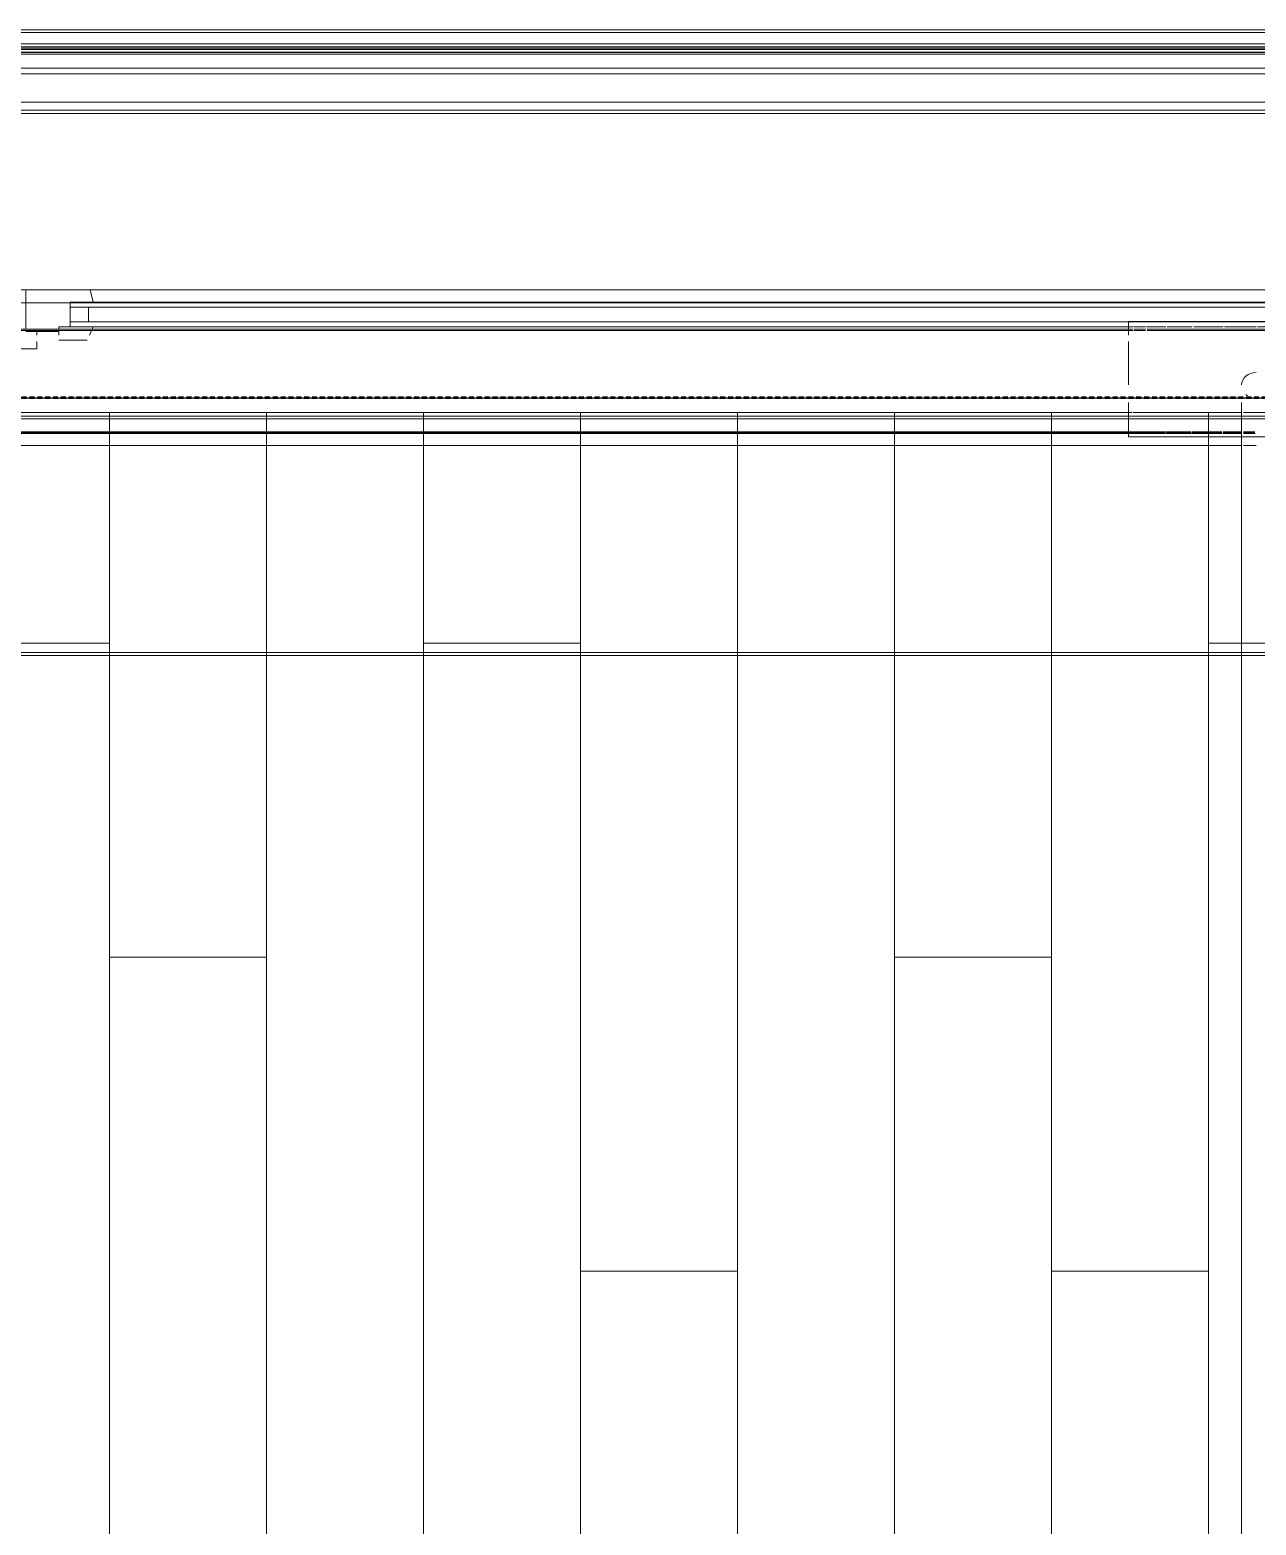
# Model space of a CAD drawing. Header units: inches. Extents: x -4218 to -1830, y 9757 to 12359.
# Drawn here: x -2712.84 to -2681.6, y 9951.48 to 9989.56 of the extents above; entities that cross this region are included whole.
import ezdxf

# ---------------------------------------------------------------- set-up
doc = ezdxf.new("R2010")
doc.units = ezdxf.units.IN
doc.header["$MEASUREMENT"] = 0
doc.linetypes.add('Dash 1_16_', pattern=[0.125, 0.0625, -0.0625])
for name, color, linetype, lineweight in [('A-FLOR-PATT-1', 9, 'Continuous', 9), ('A-GLAZ-1', 151, 'Continuous', 9), ('A-GLAZ-2', 151, 'Continuous', 20), ('A-ROOF-1', 253, 'Dash 1_16_', 9), ('A-WALL-1', 113, 'Continuous', 9), ('C-PROP-LINE-1', 91, 'Dash 1_16_', 50)]:
    doc.layers.add(name, color=color, linetype=linetype, lineweight=lineweight)

# ---------------------------------------------------------------- blocks, each defined once
blk = doc.blocks.new('Basic Wall _ EXT - FIBER CEMENT - LARGE - ___-2162463-BACKGROUND - ROOF PLAN')
at = {"layer": 'A-WALL-1'}
for p, q in [((-2781.84, 9981.939), (-2684.839, 9981.939)), ((-2684.839, 9981.939), (-2781.84, 9981.939)), ((-2684.838, 9981.908), (-2781.84, 9981.908)), ((-2684.838, 9981.908), (-2781.84, 9981.908)), ((-2684.839, 9981.939), (-2684.736, 9981.939)), ((-2684.736, 9981.939), (-2684.839, 9981.939)), ((-2684.736, 9981.908), (-2684.838, 9981.908)), ((-2684.736, 9981.908), (-2684.838, 9981.908)), ((-2684.714, 9981.939), (-2684.411, 9981.939)), ((-2684.411, 9981.939), (-2684.714, 9981.939)), ((-2684.411, 9981.908), (-2684.711, 9981.908)), ((-2684.411, 9981.908), (-2684.711, 9981.908)), ((-2684.377, 9981.939), (-2679.299, 9981.939)), ((-2679.299, 9981.939), (-2684.377, 9981.939)), ((-2679.299, 9981.908), (-2684.372, 9981.908)), ((-2679.299, 9981.908), (-2684.372, 9981.908)), ((-2684.847, 9979.322), (-2781.845, 9979.322)), ((-2684.847, 9979.314), (-2781.845, 9979.314)), ((-2684.847, 9979.314), (-2781.845, 9979.314)), ((-2684.847, 9979.298), (-2781.844, 9979.298)), ((-2684.847, 9979.283), (-2781.844, 9979.283)), ((-2684.847, 9979.283), (-2781.844, 9979.283)), ((-2684.741, 9979.322), (-2684.847, 9979.322)), ((-2684.74, 9979.314), (-2684.847, 9979.314)), ((-2684.74, 9979.314), (-2684.847, 9979.314)), ((-2684.74, 9979.298), (-2684.847, 9979.298)), ((-2684.739, 9979.283), (-2684.847, 9979.283)), ((-2684.739, 9979.283), (-2684.847, 9979.283)), ((-2684.425, 9979.322), (-2684.736, 9979.322)), ((-2684.424, 9979.314), (-2684.736, 9979.314)), ((-2684.424, 9979.314), (-2684.736, 9979.314)), ((-2684.422, 9979.298), (-2684.736, 9979.298)), ((-2684.421, 9979.283), (-2684.736, 9979.283)), ((-2684.421, 9979.283), (-2684.736, 9979.283)), ((-2683.917, 9979.322), (-2684.411, 9979.322)), ((-2683.916, 9979.314), (-2684.411, 9979.314)), ((-2683.916, 9979.314), (-2684.411, 9979.314)), ((-2683.913, 9979.298), (-2684.411, 9979.298)), ((-2683.91, 9979.283), (-2684.411, 9979.283)), ((-2683.91, 9979.283), (-2684.411, 9979.283)), ((-2683.25, 9979.322), (-2683.895, 9979.322)), ((-2683.249, 9979.314), (-2683.895, 9979.314)), ((-2683.249, 9979.314), (-2683.895, 9979.314)), ((-2683.245, 9979.298), (-2683.895, 9979.298)), ((-2683.242, 9979.283), (-2683.895, 9979.283)), ((-2683.242, 9979.283), (-2683.895, 9979.283)), ((-2682.471, 9979.322), (-2683.222, 9979.322)), ((-2682.469, 9979.314), (-2683.222, 9979.314)), ((-2682.469, 9979.314), (-2683.222, 9979.314)), ((-2682.465, 9979.298), (-2683.222, 9979.298)), ((-2682.461, 9979.283), (-2683.222, 9979.283)), ((-2682.461, 9979.283), (-2683.222, 9979.283)), ((-2681.971, 9979.322), (-2682.438, 9979.322)), ((-2681.971, 9979.314), (-2682.438, 9979.314)), ((-2681.971, 9979.314), (-2682.438, 9979.314)), ((-2681.971, 9979.298), (-2682.438, 9979.298)), ((-2681.971, 9979.283), (-2682.438, 9979.283)), ((-2681.971, 9979.283), (-2682.438, 9979.283)), ((-2681.862, 9979.322), (-2681.92, 9979.322)), ((-2681.862, 9979.314), (-2681.92, 9979.314)), ((-2681.862, 9979.314), (-2681.92, 9979.314)), ((-2681.862, 9979.298), (-2681.92, 9979.298)), ((-2681.862, 9979.283), (-2681.92, 9979.283)), ((-2681.862, 9979.283), (-2681.92, 9979.283)), ((-2681.784, 9979.322), (-2681.861, 9979.322)), ((-2681.784, 9979.314), (-2681.861, 9979.314)), ((-2681.784, 9979.314), (-2681.861, 9979.314)), ((-2681.784, 9979.298), (-2681.861, 9979.298)), ((-2681.784, 9979.283), (-2681.861, 9979.283)), ((-2681.784, 9979.283), (-2681.861, 9979.283)), ((-2681.694, 9979.322), (-2681.783, 9979.322)), ((-2681.694, 9979.314), (-2681.783, 9979.314)), ((-2681.694, 9979.314), (-2681.783, 9979.314)), ((-2681.694, 9979.298), (-2681.783, 9979.298)), ((-2681.694, 9979.283), (-2681.783, 9979.283)), ((-2681.694, 9979.283), (-2681.783, 9979.283)), ((-2681.633, 9979.322), (-2681.692, 9979.322)), ((-2681.63, 9979.314), (-2681.692, 9979.314)), ((-2681.63, 9979.314), (-2681.692, 9979.314)), ((-2681.626, 9979.298), (-2681.692, 9979.298)), ((-2681.622, 9979.283), (-2681.692, 9979.283)), ((-2681.622, 9979.283), (-2681.692, 9979.283)), ((-2681.971, 9978.98), (-2784.716, 9978.98)), ((-2681.862, 9978.98), (-2681.92, 9978.98)), ((-2681.784, 9978.98), (-2681.86, 9978.98)), ((-2681.694, 9978.98), (-2681.782, 9978.98)), ((-2681.597, 9978.98), (-2681.692, 9978.98))]:
    blk.add_line(p, q, dxfattribs=at)
blk = doc.blocks.new('Basic Wall _ EXT - FIBER CEMENT - SMALL - ___-2145937-BACKGROUND - ROOF PLAN')
at = {"layer": 'A-WALL-1'}
for p, q in [((-2077.229, 9989.495), (-3851.419, 9989.495)), ((-2077.296, 9989.562), (-3851.351, 9989.562)), ((-2076.674, 9988.94), (-3851.973, 9988.94)), ((-2076.721, 9988.986), (-3851.927, 9988.986)), ((-2076.732, 9988.997), (-3851.916, 9988.997)), ((-2076.793, 9989.059), (-3851.854, 9989.059)), ((-2076.796, 9989.061), (-3851.852, 9989.061)), ((-2076.801, 9989.066), (-3851.847, 9989.066)), ((-2077.739, 9989.06), (-3851.842, 9989.06)), ((-2076.829, 9989.094), (-3851.819, 9989.094)), ((-2076.863, 9989.129), (-3851.785, 9989.129)), ((-2076.942, 9989.208), (-3851.706, 9989.208)), ((-3852.326, 9988.587), (-2076.322, 9988.587)), ((-2076.322, 9988.587), (-3852.326, 9988.587)), ((-2075.17, 9987.435), (-3853.478, 9987.435)), ((-2075.17, 9987.435), (-3853.478, 9987.435)), ((-2075.248, 9987.514), (-3853.399, 9987.514)), ((-2075.248, 9987.514), (-3853.399, 9987.514)), ((-3853.195, 9987.718), (-2075.452, 9987.718)), ((-2075.452, 9987.718), (-3853.195, 9987.718)), ((-2070.347, 9982.613), (-3858.3, 9982.613)), ((-2070.347, 9982.613), (-3858.3, 9982.613)), ((-3860.728, 9980.185), (-2067.92, 9980.185)), ((-2067.92, 9980.185), (-3860.728, 9980.185)), ((-2067.92, 9980.185), (-3860.728, 9980.185)), ((-2067.395, 9979.66), (-3861.253, 9979.66)), ((-2067.462, 9979.727), (-3861.186, 9979.727)), ((-2061.439, 9973.704), (-3867.209, 9973.704)), ((-2061.439, 9973.704), (-3867.209, 9973.704)), ((-3867.288, 9973.625), (-2061.36, 9973.625)), ((-2061.36, 9973.625), (-3867.288, 9973.625))]:
    blk.add_line(p, q, dxfattribs=at)
blk = doc.blocks.new('Window-Double_Hung-Andersen-400_Series-Tilt_Wash - DOUBLE HUNG - COTTAGE - 3RD FLOOR-V85-BACKGROUND - ROOF PLAN')
at = {"layer": 'A-GLAZ-1'}
for p, q in [((-16.293, -2.125), (-15.699, -2.125)), ((-15.824, -2.5), (-15.824, -2.125)), ((-15.699, -2), (15.699, -2)), ((-15.699, -2.125), (15.699, -2.125)), ((16.293, -2.125), (15.699, -2.125)), ((15.824, -2.493), (15.824, -2.125)), ((-16.293, -2.5), (-15.699, -2.5)), ((-15.699, -2.5), (10.677, -2.5)), ((-15.699, -2.625), (10.682, -2.625)), ((10.677, -2.5), (10.788, -2.5)), ((10.682, -2.625), (10.788, -2.625)), ((10.789, -2.5), (11.112, -2.5)), ((10.802, -2.625), (11.112, -2.625)), ((11.114, -2.5), (11.629, -2.5)), ((11.136, -2.625), (11.629, -2.625)), ((11.631, -2.5), (12.302, -2.5)), ((11.659, -2.625), (12.302, -2.625)), ((12.304, -2.5), (13.086, -2.5)), ((12.337, -2.625), (13.086, -2.625)), ((13.088, -2.5), (13.927, -2.5)), ((13.124, -2.625), (13.927, -2.625)), ((13.929, -2.5), (14.768, -2.5)), ((13.965, -2.625), (14.768, -2.625)), ((14.77, -2.5), (15.552, -2.5)), ((14.804, -2.625), (15.552, -2.625)), ((15.554, -2.5), (15.699, -2.5)), ((15.582, -2.625), (15.699, -2.625)), ((16.225, -2.5), (15.699, -2.5)), ((16.293, -2.5), (16.226, -2.5))]:
    blk.add_line(p, q, dxfattribs=at)
at = {"layer": 'A-GLAZ-2'}
for p, q in [((-19.012, -2.014), (-19.012, -1.688)), ((-17.418, -2.014), (-17.418, -1.688)), ((-15.777, -1.688), (-15.699, -2)), ((15.777, -1.688), (15.699, -2)), ((17.418, -2.014), (17.418, -1.688)), ((19.012, -1.688), (19.012, -2.014)), ((-19.012, -2.687), (-19.012, -2.014)), ((-17.418, -2.687), (-17.418, -2.014)), ((-15.699, -2), (-16.293, -2)), ((-16.293, -2.625), (-16.293, -2.014)), ((15.699, -2), (16.293, -2)), ((16.293, -2.493), (16.293, -2.014)), ((17.418, -2.687), (17.418, -2.014)), ((19.012, -2.014), (19.012, -2.687)), ((-16.574, -2.625), (-16.574, -2.687)), ((-15.702, -2.625), (-16.574, -2.625)), ((-15.73, -2.687), (-15.702, -2.625)), ((15.73, -2.687), (15.702, -2.625)), ((15.702, -2.625), (16.225, -2.625)), ((16.248, -2.625), (16.574, -2.625)), ((16.293, -2.625), (16.293, -2.493)), ((16.574, -2.625), (16.574, -2.687)), ((-19.012, -2.84), (-19.012, -2.719)), ((-19.012, -4.107), (-19.012, -3.003)), ((-17.418, -2.75), (-16.574, -2.75)), ((-17.137, -2.84), (-17.137, -2.75)), ((-17.137, -3.188), (-17.137, -3.003)), ((-16.574, -2.719), (-16.574, -2.84)), ((-15.855, -2.969), (-16.574, -2.969)), ((-15.798, -2.84), (-15.744, -2.719)), ((15.798, -2.84), (15.744, -2.719)), ((15.855, -2.969), (16.574, -2.969)), ((16.574, -2.719), (16.574, -2.84)), ((16.742, -2.75), (16.574, -2.75)), ((17.066, -2.75), (16.77, -2.75)), ((17.177, -2.75), (17.076, -2.75)), ((17.137, -2.84), (17.137, -2.75)), ((17.137, -3.188), (17.137, -3.041)), ((17.418, -2.75), (17.177, -2.75)), ((19.012, -2.719), (19.012, -2.84)), ((19.012, -3.046), (19.012, -4.107)), ((-17.925, -4), (-17.605, -3.188)), ((-17.605, -3.188), (-17.137, -3.188)), ((17.605, -3.188), (17.177, -3.188)), ((17.925, -4), (17.605, -3.188)), ((-19.012, -3.438), (-20.512, -3.438)), ((19.012, -3.438), (20.512, -3.438)), ((-18.199, -4), (-17.925, -4)), ((-18.199, -4.107), (-18.199, -4)), ((18.199, -4), (17.925, -4)), ((18.199, -4.107), (18.199, -4)), ((-19.012, -4.812), (-19.012, -4.558)), ((-18.199, -4.812), (-18.199, -4.558)), ((18.199, -4.812), (18.199, -4.558)), ((19.012, -4.558), (19.012, -4.812)), ((10.677, -4.812), (-19.012, -4.812)), ((10.764, -4.812), (10.677, -4.812)), ((13.552, -4.812), (10.788, -4.812)), ((13.662, -4.812), (13.603, -4.812)), ((13.74, -4.812), (13.662, -4.812)), ((13.83, -4.812), (13.75, -4.812)), ((13.927, -4.812), (13.831, -4.812)), ((14.024, -4.812), (13.928, -4.812)), ((14.115, -4.812), (14.025, -4.812)), ((14.192, -4.812), (14.115, -4.812)), ((14.252, -4.812), (14.193, -4.812)), ((17.154, -4.812), (14.302, -4.812)), ((19.012, -4.812), (17.177, -4.812))]:
    blk.add_line(p, q, dxfattribs=at)
blk = doc.blocks.new('Walls 48 - Walls 1-2573569-BACKGROUND - ROOF PLAN')
at = {"layer": 'A-WALL-1'}
for p, q in [((-2684.847, 9981.787), (-2684.847, 9982.134)), ((-2684.847, 9982.134), (-2682.438, 9982.134)), ((-2681.597, 9982.134), (-2684.847, 9982.134)), ((-2682.438, 9982.134), (-2678.347, 9982.134)), ((-2684.847, 9980.52), (-2684.847, 9981.624)), ((-2684.847, 9979.66), (-2684.847, 9980.069)), ((-2681.972, 9979.66), (-2681.972, 9980.069)), ((-2684.847, 9979.196), (-2684.847, 9979.66)), ((-2681.972, 9979.196), (-2681.972, 9979.66)), ((-2684.847, 9979.196), (-2681.975, 9979.196)), ((-2678.347, 9979.196), (-2684.847, 9979.196)), ((-2681.972, 9973.704), (-2681.972, 9979.196)), ((-2681.924, 9979.196), (-2681.865, 9979.196)), ((-2681.863, 9979.196), (-2681.786, 9979.196)), ((-2681.785, 9979.196), (-2681.695, 9979.196)), ((-2681.693, 9979.196), (-2681.597, 9979.196)), ((-2681.972, 9973.625), (-2681.972, 9973.704)), ((-2681.972, 9919.302), (-2681.972, 9973.625))]:
    blk.add_line(p, q, dxfattribs=at)
for start_param, end_param in [(1.570796, 3.109327), (3.926991, 4.104598), (4.213302, 4.45059)]:
    blk.add_ellipse((-2681.597, 9980.509), major_axis=(0.375, 0), ratio=0.86769, start_param=start_param, end_param=end_param, dxfattribs=at)
blk = doc.blocks.new('Family - ___-2835860-BACKGROUND - ROOF PLAN')
at = {"layer": 'C-PROP-LINE-1'}
blk.add_line((-2636.924, 9980.189), (-3860.724, 9980.189), dxfattribs=at)
blk = doc.blocks.new('Family - ___-2835932-BACKGROUND - ROOF PLAN')
at = {"layer": 'C-PROP-LINE-1'}
blk.add_line((-2067.549, 9980.189), (-3860.724, 9980.189), dxfattribs=at)

msp = doc.modelspace()

# ---------------------------------------------------------------- hatches: boundary and pattern name
at = {"layer": 'A-FLOR-PATT-1'}
h = msp.add_hatch(dxfattribs=at)
h.set_pattern_fill('FP_31', color=256, style=0, pattern_type=2)
h.set_pattern_definition([(90, (-2014.813, 11021.939), (-4, 2e-16), []), (180, (-2014.813, 11021.939), (-8, -8), [4, -28]), (180, (-2018.813, 11037.939), (-8, -8), [4, -28])])
h.paths.add_polyline_path([(-2785.465, 9919.302), (-2681.048, 9919.302), (-2681.012, 9977.827), (-2676.686, 9977.827), (-2676.686, 9979.814), (-2790.011, 9979.827), (-2790.011, 9977.827), (-2788.601, 9977.827), (-2788.601, 9978.418), (-2787.42, 9978.418), (-2787.42, 9977.827), (-2785.649, 9977.827), (-2785.609, 9919.302)], flags=0)

# ---------------------------------------------------------------- linework, layer by layer
at = {"layer": 'A-ROOF-1'}
msp.add_line((-3761.947, 9982.939), (-2076.174, 9982.939), dxfattribs=at)
at = {"layer": 'A-WALL-1'}
for p, q in [((-3851.853, 9989.064), (-2076.799, 9989.064)), ((-2927.911, 9988.439), (-2650.314, 9988.439)), ((-2076.174, 9982.939), (-3761.947, 9982.939)), ((-3860.724, 9980.189), (-2067.924, 9980.189)), ((-2684.773, 9980.189), (-2781.84, 9980.189)), ((-2681.972, 9980.189), (-2684.736, 9980.189)), ((-2681.784, 9980.189), (-2681.862, 9980.189)), ((-2681.694, 9980.189), (-2681.784, 9980.189)), ((-2681.643, 9980.189), (-2681.694, 9980.189))]:
    msp.add_line(p, q, dxfattribs=at)

# ---------------------------------------------------------------- block references
at = {"layer": 'A-GLAZ-1'}
msp.add_blockref('Window-Double_Hung-Andersen-400_Series-Tilt_Wash - DOUBLE HUNG - COTTAGE - 3RD FLOOR-V85-BACKGROUND - ROOF PLAN', (-2695.524, 9984.627), dxfattribs=at)
at = {"layer": 'A-WALL-1'}
for name in ['Basic Wall _ EXT - FIBER CEMENT - SMALL - ___-2145937-BACKGROUND - ROOF PLAN', 'Walls 48 - Walls 1-2573569-BACKGROUND - ROOF PLAN', 'Basic Wall _ EXT - FIBER CEMENT - LARGE - ___-2162463-BACKGROUND - ROOF PLAN']:
    msp.add_blockref(name, (0, 0), dxfattribs=at)
at = {"layer": 'C-PROP-LINE-1'}
for name in ['Family - ___-2835860-BACKGROUND - ROOF PLAN', 'Family - ___-2835932-BACKGROUND - ROOF PLAN']:
    msp.add_blockref(name, (0, 0), dxfattribs=at)

doc.saveas('drawing.dxf')
